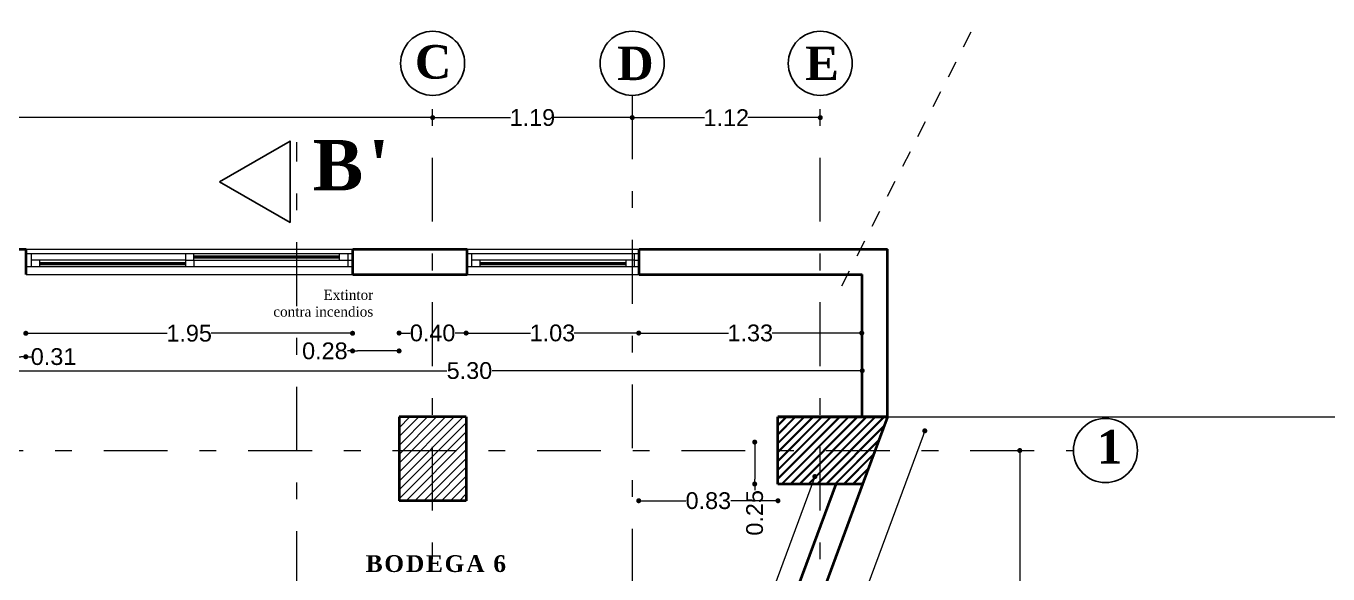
# Model space of a CAD drawing. Header units: inches. Extents: x 2908 to 3459, y -3172 to -55.
# Drawn here: x 3286.85 to 3294.62, y -165.98 to -162.71 of the extents above; entities that cross this region are included whole.
import ezdxf

# ---------------------------------------------------------------- set-up
doc = ezdxf.new("R2010")
doc.units = ezdxf.units.IN
doc.header["$MEASUREMENT"] = 0
doc.linetypes.add('ACAD_ISO03W100', pattern=[30, 12, -18])
doc.linetypes.add('DASHDOT', pattern=[25.4, 12.7, -6.35, 0, -6.35])
for name, color, linetype, lineweight in [('Capa2', 1, 'Continuous', 25), ('COTA', 1, 'Continuous', 9), ('E-EJES', 1, 'DASHDOT', 5), ('Estructura', 1, 'Continuous', 40), ('linea de linderos', 3, 'Continuous', 30), ('LINEAS DE PROYECCIÒN', 74, 'ACAD_ISO03W100', 18), ('MARCOS VENTANAS', 147, 'Continuous', 18), ('muros 2', 5, 'Continuous', 40), ('muros bajitos', 4, 'Continuous', 15)]:
    doc.layers.add(name, color=color, linetype=linetype, lineweight=lineweight)
doc.layers.add('TEXTO', color=4, linetype='Continuous')
doc.layers.add('VIDRIOS', color=130, linetype='Continuous')
doc.styles.add('Arial new', font='arial.ttf')
doc.styles.add('CONSTRUCTORA', font='times.ttf', dxfattribs={"height": 0.3})
doc.dimstyles.new('GUS', dxfattribs={"dimtxt": 0.1, "dimasz": 0.03, "dimexe": 0.05, "dimexo": 0.05, "dimgap": 0.005, "dimtad": 0, "dimzin": 1, "dimdsep": 46, "dimtxsty": 'Arial new', "dimblk": 'DOT', "dimcen": 0.01, "dimse1": 1, "dimse2": 1, "dimclrd": 1, "dimclre": 252, "dimclrt": 1, "dimaunit": 1, "dimadec": 0, "dimazin": 2, "dimtfac": 1, "dimtmove": 0, "dimatfit": 2, "dimldrblk": 'ARCHTICK', "dimfxl": 1, "dimlwd": -1, "dimlwe": -1, "dimarcsym": 1})

# ---------------------------------------------------------------- blocks, each defined once
blk = doc.blocks.new('_Dot')
at = {"color": 0, "linetype": 'ByBlock', "lineweight": -2}
blk.add_line((-0.5, 0), (-1, 0), dxfattribs=at)
at = {"color": 0, "linetype": 'ByBlock', "const_width": 0.5}
blk.add_lwpolyline([(-0.25, 0, 1), (0.25, 0, 1)], format="xyb", close=True, dxfattribs=at)
blk = doc.blocks.new('*D4469')
at = {"layer": 'COTA', "color": 1, "linetype": 'Continuous', "transparency": 16777216}
for p, q in [((3291.1951, -165.2221), (3291.1951, -165.4121)), ((3291.1951, -165.4421), (3291.1951, -165.4788))]:
    blk.add_line(p, q, dxfattribs=at)
at = {"layer": 'Defpoints', "color": 0, "transparency": 16777216}
for p in [(3291.1951, -165.1921), (3291.3341, -165.1921), (3291.3341, -165.4421)]:
    blk.add_point(p, dxfattribs=at)
at = {"layer": 'COTA', "color": 1, "transparency": 16777216, "xscale": 0.03, "yscale": 0.03, "zscale": 0.03}
for p, rotation in [((3291.1951, -165.1921), 90), ((3291.1951, -165.4421), 270)]:
    blk.add_blockref('_Dot', p, dxfattribs=dict(at, rotation=rotation))
at = {"layer": 'COTA', "color": 1, "transparency": 16777216, "insert": (3291.1951, -165.614), "char_height": 0.1, "attachment_point": 5, "rotation": 90, "style": 'Arial new'}
blk.add_mtext('0.25', dxfattribs=at)
blk = doc.blocks.new('_ArchTick')
at = {"color": 0, "linetype": 'ByBlock', "const_width": 0.15}
blk.add_lwpolyline([(-0.5, -0.5), (0.5, 0.5)], dxfattribs=at)
blk = doc.blocks.new('*D4487')
at = {"layer": 'COTA', "color": 1, "linetype": 'Continuous', "transparency": 16777216}
for p, q in [((3288.0683, -170.9933), (3288.4252, -170.9933)), ((3289.0425, -170.9933), (3288.6856, -170.9933))]:
    blk.add_line(p, q, dxfattribs=at)
at = {"layer": 'Defpoints', "color": 0, "transparency": 16777216}
for p in [(3289.0725, -142.9905), (3288.0383, -170.9933), (3289.0725, -170.9933)]:
    blk.add_point(p, dxfattribs=at)
at = {"layer": 'COTA', "color": 1, "transparency": 16777216, "xscale": 0.03, "yscale": 0.03, "zscale": 0.03, "rotation": 180}
blk.add_blockref('_Dot', (3288.0383, -170.9933), dxfattribs=at)
at = {"layer": 'COTA', "color": 1, "transparency": 16777216, "xscale": 0.03, "yscale": 0.03, "zscale": 0.03}
blk.add_blockref('_Dot', (3289.0725, -170.9933), dxfattribs=at)
at = {"layer": 'COTA', "color": 1, "transparency": 16777216, "insert": (3288.5554, -170.9933), "char_height": 0.1, "attachment_point": 5, "style": 'Arial new'}
blk.add_mtext('1.03', dxfattribs=at)
blk = doc.blocks.new('*D4488')
at = {"layer": 'COTA', "color": 1, "linetype": 'Continuous', "transparency": 16777216}
for p, q in [((3292.1998, -165.1528), (3291.0525, -168.2556)), ((3289.8111, -171.6126), (3290.9585, -168.5098))]:
    blk.add_line(p, q, dxfattribs=at)
at = {"layer": 'Defpoints', "color": 0, "transparency": 16777216}
for p in [(3291.9869, -165.0421), (3292.2102, -165.1246), (3289.5774, -171.5581)]:
    blk.add_point(p, dxfattribs=at)
at = {"layer": 'COTA', "color": 1, "transparency": 16777216, "xscale": 0.03, "yscale": 0.03, "zscale": 0.03}
for p, rotation in [((3292.2102, -165.1246), 69.70662671698605), ((3289.8007, -171.6407), 249.7066267169861)]:
    blk.add_blockref('_Dot', p, dxfattribs=dict(at, rotation=rotation))
at = {"layer": 'COTA', "color": 1, "transparency": 16777216, "insert": (3291.0055, -168.3827), "char_height": 0.1, "attachment_point": 5, "rotation": 69.70663, "style": 'Arial new'}
blk.add_mtext('6.95', dxfattribs=at)
blk = doc.blocks.new('*D4480')
at = {"layer": 'COTA', "color": 1, "linetype": 'Continuous', "transparency": 16777216}
for p, q in [((3291.5439, -165.4259), (3291.1109, -166.5967)), ((3290.5905, -168.004), (3291.0235, -166.8332))]:
    blk.add_line(p, q, dxfattribs=at)
at = {"layer": 'Defpoints', "color": 0, "transparency": 16777216}
for p in [(3291.5543, -165.3977), (3291.6785, -165.4437), (3290.7043, -168.0781)]:
    blk.add_point(p, dxfattribs=at)
at = {"layer": 'COTA', "color": 1, "transparency": 16777216, "xscale": 0.03, "yscale": 0.03, "zscale": 0.03}
for p, rotation in [((3291.5543, -165.3977), 69.7066267169996), ((3290.5801, -168.0322), 249.7066267169996)]:
    blk.add_blockref('_Dot', p, dxfattribs=dict(at, rotation=rotation))
at = {"layer": 'COTA', "color": 1, "transparency": 16777216, "insert": (3291.0672, -166.715), "char_height": 0.1, "attachment_point": 5, "rotation": 69.70663, "style": 'Arial new'}
blk.add_mtext('2.81', dxfattribs=at)
blk = doc.blocks.new('*D4750')
at = {"layer": 'COTA', "color": 1, "linetype": 'Continuous', "transparency": 16777216}
for p, q in [((3286.5643, -164.7658), (3289.3577, -164.7658)), ((3291.8069, -164.7658), (3289.6271, -164.7658))]:
    blk.add_line(p, q, dxfattribs=at)
at = {"layer": 'Defpoints', "color": 0, "transparency": 16777216}
for p in [(3291.8369, -164.7658), (3286.5343, -165.0421), (3291.8369, -165.0421)]:
    blk.add_point(p, dxfattribs=at)
at = {"layer": 'COTA', "color": 1, "transparency": 16777216, "xscale": 0.03, "yscale": 0.03, "zscale": 0.03, "rotation": 180}
blk.add_blockref('_Dot', (3286.5343, -164.7658), dxfattribs=at)
at = {"layer": 'COTA', "color": 1, "transparency": 16777216, "xscale": 0.03, "yscale": 0.03, "zscale": 0.03}
blk.add_blockref('_Dot', (3291.8369, -164.7658), dxfattribs=at)
at = {"layer": 'COTA', "color": 1, "transparency": 16777216, "insert": (3289.4924, -164.7658), "char_height": 0.1, "attachment_point": 5, "style": 'Arial new'}
blk.add_mtext('5.30', dxfattribs=at)
blk = doc.blocks.new('*D4848')
at = {"layer": 'COTA', "color": 1, "linetype": 'Continuous', "transparency": 16777216}
for p, q in [((3292.7772, -165.2721), (3292.7772, -166.6257)), ((3292.7772, -168.2486), (3292.7772, -166.895))]:
    blk.add_line(p, q, dxfattribs=at)
at = {"layer": 'Defpoints', "color": 0, "transparency": 16777216}
for p in [(3293.0976, -165.2421), (3292.7772, -168.2786), (3293.0975, -168.2786)]:
    blk.add_point(p, dxfattribs=at)
at = {"layer": 'COTA', "color": 1, "transparency": 16777216, "xscale": 0.03, "yscale": 0.03, "zscale": 0.03}
for p, rotation in [((3292.7772, -165.2421), 90), ((3292.7772, -168.2786), 270)]:
    blk.add_blockref('_Dot', p, dxfattribs=dict(at, rotation=rotation))
at = {"layer": 'COTA', "color": 1, "transparency": 16777216, "insert": (3292.7772, -166.7603), "char_height": 0.1, "attachment_point": 5, "rotation": 90, "style": 'Arial new'}
blk.add_mtext('3.04', dxfattribs=at)
blk = doc.blocks.new('*D4842')
at = {"layer": 'COTA', "color": 1, "linetype": 'Continuous', "transparency": 16777216}
for p, q in [((3283.5523, -163.2562), (3286.2622, -163.2562)), ((3289.2426, -163.2562), (3286.5327, -163.2562))]:
    blk.add_line(p, q, dxfattribs=at)
at = {"layer": 'Defpoints', "color": 0, "transparency": 16777216}
for p in [(3283.5223, -163.0391), (3289.2726, -163.0391), (3289.2726, -163.2562)]:
    blk.add_point(p, dxfattribs=at)
at = {"layer": 'COTA', "color": 1, "transparency": 16777216, "xscale": 0.03, "yscale": 0.03, "zscale": 0.03, "rotation": 180}
blk.add_blockref('_Dot', (3283.5223, -163.2562), dxfattribs=at)
at = {"layer": 'COTA', "color": 1, "transparency": 16777216, "xscale": 0.03, "yscale": 0.03, "zscale": 0.03}
blk.add_blockref('_Dot', (3289.2726, -163.2562), dxfattribs=at)
at = {"layer": 'COTA', "color": 1, "transparency": 16777216, "insert": (3286.3974, -163.2562), "char_height": 0.1, "attachment_point": 5, "style": 'Arial new'}
blk.add_mtext('5.75', dxfattribs=at)
blk = doc.blocks.new('*D4843')
at = {"layer": 'COTA', "color": 1, "linetype": 'Continuous', "transparency": 16777216}
for p, q in [((3289.3026, -163.2562), (3289.7379, -163.2562)), ((3290.4339, -163.2562), (3289.9985, -163.2562))]:
    blk.add_line(p, q, dxfattribs=at)
at = {"layer": 'Defpoints', "color": 0, "transparency": 16777216}
for p in [(3289.2726, -163.0391), (3290.4639, -163.0391), (3290.4639, -163.2562)]:
    blk.add_point(p, dxfattribs=at)
at = {"layer": 'COTA', "color": 1, "transparency": 16777216, "xscale": 0.03, "yscale": 0.03, "zscale": 0.03, "rotation": 180}
blk.add_blockref('_Dot', (3289.2726, -163.2562), dxfattribs=at)
at = {"layer": 'COTA', "color": 1, "transparency": 16777216, "xscale": 0.03, "yscale": 0.03, "zscale": 0.03}
blk.add_blockref('_Dot', (3290.4639, -163.2562), dxfattribs=at)
at = {"layer": 'COTA', "color": 1, "transparency": 16777216, "insert": (3289.8682, -163.2562), "char_height": 0.1, "attachment_point": 5, "style": 'Arial new'}
blk.add_mtext('1.19', dxfattribs=at)
blk = doc.blocks.new('*D4844')
at = {"layer": 'COTA', "color": 1, "linetype": 'Continuous', "transparency": 16777216}
for p, q in [((3290.4939, -163.2562), (3290.8955, -163.2562)), ((3291.5565, -163.2562), (3291.1548, -163.2562))]:
    blk.add_line(p, q, dxfattribs=at)
at = {"layer": 'Defpoints', "color": 0, "transparency": 16777216}
for p in [(3290.4639, -163.0391), (3291.5865, -163.0391), (3291.5865, -163.2562)]:
    blk.add_point(p, dxfattribs=at)
at = {"layer": 'COTA', "color": 1, "transparency": 16777216, "xscale": 0.03, "yscale": 0.03, "zscale": 0.03, "rotation": 180}
blk.add_blockref('_Dot', (3290.4639, -163.2562), dxfattribs=at)
at = {"layer": 'COTA', "color": 1, "transparency": 16777216, "xscale": 0.03, "yscale": 0.03, "zscale": 0.03}
blk.add_blockref('_Dot', (3291.5865, -163.2562), dxfattribs=at)
at = {"layer": 'COTA', "color": 1, "transparency": 16777216, "insert": (3291.0252, -163.2562), "char_height": 0.1, "attachment_point": 5, "style": 'Arial new'}
blk.add_mtext('1.12', dxfattribs=at)
blk = doc.blocks.new('*D4890')
at = {"layer": 'COTA', "color": 1, "linetype": 'Continuous', "transparency": 16777216}
for p, q in [((3290.5328, -165.5418), (3290.7836, -165.5418)), ((3291.3041, -165.5418), (3291.0533, -165.5418))]:
    blk.add_line(p, q, dxfattribs=at)
at = {"layer": 'Defpoints', "color": 0, "transparency": 16777216}
for p in [(3290.5028, -165.1921), (3291.3341, -165.1921), (3291.3341, -165.5418)]:
    blk.add_point(p, dxfattribs=at)
at = {"layer": 'COTA', "color": 1, "transparency": 16777216, "xscale": 0.03, "yscale": 0.03, "zscale": 0.03, "rotation": 180}
blk.add_blockref('_Dot', (3290.5028, -165.5418), dxfattribs=at)
at = {"layer": 'COTA', "color": 1, "transparency": 16777216, "xscale": 0.03, "yscale": 0.03, "zscale": 0.03}
blk.add_blockref('_Dot', (3291.3341, -165.5418), dxfattribs=at)
at = {"layer": 'COTA', "color": 1, "transparency": 16777216, "insert": (3290.9184, -165.5418), "char_height": 0.1, "attachment_point": 5, "style": 'Arial new'}
blk.add_mtext('0.83', dxfattribs=at)
blk = doc.blocks.new('*D4977')
at = {"layer": 'COTA', "color": 1, "linetype": 'Continuous', "transparency": 16777216}
for p, q in [((3286.5643, -164.6825), (3286.8144, -164.6825)), ((3286.8444, -164.6825), (3286.8847, -164.6825))]:
    blk.add_line(p, q, dxfattribs=at)
at = {"layer": 'Defpoints', "color": 0, "transparency": 16777216}
for p in [(3286.5343, -164.1916), (3286.8444, -164.1917, -3.3312), (3286.8444, -164.6825)]:
    blk.add_point(p, dxfattribs=at)
at = {"layer": 'COTA', "color": 1, "transparency": 16777216, "xscale": 0.03, "yscale": 0.03, "zscale": 0.03, "rotation": 180}
blk.add_blockref('_Dot', (3286.5343, -164.6825), dxfattribs=at)
at = {"layer": 'COTA', "color": 1, "transparency": 16777216, "xscale": 0.03, "yscale": 0.03, "zscale": 0.03}
blk.add_blockref('_Dot', (3286.8444, -164.6825), dxfattribs=at)
at = {"layer": 'COTA', "color": 1, "transparency": 16777216, "insert": (3287.0099, -164.6825), "char_height": 0.1, "attachment_point": 5, "style": 'Arial new'}
blk.add_mtext('0.31', dxfattribs=at)
blk = doc.blocks.new('*D4978')
at = {"layer": 'COTA', "color": 1, "linetype": 'Continuous', "transparency": 16777216}
for p, q in [((3289.1025, -164.5413), (3289.1379, -164.5413)), ((3289.4428, -164.5413), (3289.4073, -164.5413))]:
    blk.add_line(p, q, dxfattribs=at)
at = {"layer": 'Defpoints', "color": 0, "transparency": 16777216}
for p in [(3289.0725, -164.4416), (3289.4728, -164.4416), (3289.4728, -164.5413)]:
    blk.add_point(p, dxfattribs=at)
at = {"layer": 'COTA', "color": 1, "transparency": 16777216, "xscale": 0.03, "yscale": 0.03, "zscale": 0.03, "rotation": 180}
blk.add_blockref('_Dot', (3289.0725, -164.5413), dxfattribs=at)
at = {"layer": 'COTA', "color": 1, "transparency": 16777216, "xscale": 0.03, "yscale": 0.03, "zscale": 0.03}
blk.add_blockref('_Dot', (3289.4728, -164.5413), dxfattribs=at)
at = {"layer": 'COTA', "color": 1, "transparency": 16777216, "insert": (3289.2726, -164.5413), "char_height": 0.1, "attachment_point": 5, "style": 'Arial new'}
blk.add_mtext('0.40', dxfattribs=at)
blk = doc.blocks.new('*D4975')
at = {"layer": 'COTA', "color": 1, "linetype": 'Continuous', "transparency": 16777216}
for p, q in [((3289.5028, -164.5413), (3289.8576, -164.5413)), ((3290.4728, -164.5413), (3290.118, -164.5413))]:
    blk.add_line(p, q, dxfattribs=at)
at = {"layer": 'Defpoints', "color": 0, "transparency": 16777216}
for p in [(3289.4728, -164.1916), (3290.5028, -164.1916), (3289.4728, -164.5413)]:
    blk.add_point(p, dxfattribs=at)
at = {"layer": 'COTA', "color": 1, "transparency": 16777216, "xscale": 0.03, "yscale": 0.03, "zscale": 0.03}
for p, rotation in [((3289.4728, -164.5413), 179.9993079088709), ((3290.5028, -164.5413), 359.9993079088709)]:
    blk.add_blockref('_Dot', p, dxfattribs=dict(at, rotation=rotation))
at = {"layer": 'COTA', "color": 1, "transparency": 16777216, "insert": (3289.9878, -164.5413), "char_height": 0.1, "attachment_point": 5, "rotation": 359.99931, "style": 'Arial new'}
blk.add_mtext('1.03', dxfattribs=at)
blk = doc.blocks.new('*D4976')
at = {"layer": 'COTA', "color": 1, "linetype": 'Continuous', "transparency": 16777216}
for p, q in [((3290.5328, -164.5413), (3291.0384, -164.5413)), ((3291.8043, -164.5413), (3291.2987, -164.5413))]:
    blk.add_line(p, q, dxfattribs=at)
at = {"layer": 'Defpoints', "color": 0, "transparency": 16777216}
for p in [(3290.5028, -164.1916), (3291.8343, -164.1916, 0.0276), (3291.8343, -164.5413)]:
    blk.add_point(p, dxfattribs=at)
at = {"layer": 'COTA', "color": 1, "transparency": 16777216, "xscale": 0.03, "yscale": 0.03, "zscale": 0.03, "rotation": 180}
blk.add_blockref('_Dot', (3290.5028, -164.5413), dxfattribs=at)
at = {"layer": 'COTA', "color": 1, "transparency": 16777216, "xscale": 0.03, "yscale": 0.03, "zscale": 0.03}
blk.add_blockref('_Dot', (3291.8343, -164.5413), dxfattribs=at)
at = {"layer": 'COTA', "color": 1, "transparency": 16777216, "insert": (3291.1686, -164.5413), "char_height": 0.1, "attachment_point": 5, "style": 'Arial new'}
blk.add_mtext('1.33', dxfattribs=at)
blk = doc.blocks.new('*D4979')
at = {"layer": 'COTA', "color": 1, "linetype": 'Continuous', "transparency": 16777216}
for p, q in [((3286.8744, -164.5429), (3287.6889, -164.5429)), ((3288.7645, -164.5429), (3287.95, -164.5429))]:
    blk.add_line(p, q, dxfattribs=at)
at = {"layer": 'Defpoints', "color": 0, "transparency": 16777216}
for p in [(3286.8444, -164.1917, -3.3312), (3288.7945, -164.1916), (3288.7945, -164.5429)]:
    blk.add_point(p, dxfattribs=at)
at = {"layer": 'COTA', "color": 1, "transparency": 16777216, "xscale": 0.03, "yscale": 0.03, "zscale": 0.03, "rotation": 180}
blk.add_blockref('_Dot', (3286.8444, -164.5429), dxfattribs=at)
at = {"layer": 'COTA', "color": 1, "transparency": 16777216, "xscale": 0.03, "yscale": 0.03, "zscale": 0.03}
blk.add_blockref('_Dot', (3288.7945, -164.5429), dxfattribs=at)
at = {"layer": 'COTA', "color": 1, "transparency": 16777216, "insert": (3287.8194, -164.5429), "char_height": 0.1, "attachment_point": 5, "style": 'Arial new'}
blk.add_mtext('1.95', dxfattribs=at)
blk = doc.blocks.new('*D4980')
at = {"layer": 'COTA', "color": 1, "linetype": 'Continuous', "transparency": 16777216}
for p, q in [((3288.7945, -164.6482), (3288.7645, -164.6482)), ((3289.0425, -164.6482), (3288.8245, -164.6482))]:
    blk.add_line(p, q, dxfattribs=at)
at = {"layer": 'Defpoints', "color": 0, "transparency": 16777216}
for p in [(3288.7945, -164.1916), (3289.0725, -164.1916), (3288.7945, -164.6482)]:
    blk.add_point(p, dxfattribs=at)
at = {"layer": 'COTA', "color": 1, "transparency": 16777216, "xscale": 0.03, "yscale": 0.03, "zscale": 0.03, "rotation": 180}
blk.add_blockref('_Dot', (3288.7945, -164.6482), dxfattribs=at)
at = {"layer": 'COTA', "color": 1, "transparency": 16777216, "xscale": 0.03, "yscale": 0.03, "zscale": 0.03}
blk.add_blockref('_Dot', (3289.0725, -164.6482), dxfattribs=at)
at = {"layer": 'COTA', "color": 1, "transparency": 16777216, "insert": (3288.6295, -164.6482), "char_height": 0.1, "attachment_point": 5, "style": 'Arial new'}
blk.add_mtext('0.28', dxfattribs=at)
blk = doc.blocks.new('estructura 3')
at = {"layer": 'muros bajitos'}
h = blk.add_hatch(dxfattribs=at)
h.set_pattern_fill('ANSI31', color=256, scale=0.3, style=0)
h.set_pattern_definition([(45, (146.0397, -11.44817), (-0.0265165043, 0.0265165043), [])])
h.paths.add_polyline_path([(3421.5995, -158.1865), (3421.1992, -158.1865), (3421.1992, -158.6865), (3421.5995, -158.6865)])
h = blk.add_hatch(dxfattribs=at)
h.set_pattern_fill('ANSI31', color=256, scale=0.3, style=0)
h.set_pattern_definition([(45, (133.24934, -18.11118), (-0.0265165043, 0.0265165043), [])])
h.paths.add_polyline_path([(3424.1136, -158.1865), (3423.4608, -158.1865), (3423.4608, -158.5865), (3423.9656, -158.5865)])
at = {"ltscale": 0.02}
blk.add_line((3423.7648, -158.1865), (3423.627, -158.1865), dxfattribs=at)
at = {"layer": 'Estructura'}
for p, q in [((3421.5995, -158.1865), (3421.1992, -158.1865)), ((3421.1992, -158.1865), (3421.1992, -158.6865)), ((3421.5995, -158.1865), (3421.1992, -158.1865)), ((3421.1992, -158.1865), (3421.1992, -158.6865)), ((3421.5995, -158.1865), (3421.5995, -158.6865)), ((3421.5995, -158.1865), (3421.5995, -158.6865)), ((3423.4602, -158.1865), (3423.4608, -158.1865)), ((3423.4608, -158.5865), (3423.4608, -158.1865)), ((3423.4608, -158.5865), (3423.4608, -158.1865)), ((3424.1136, -158.1865), (3423.4608, -158.1865)), ((3424.1136, -158.1865), (3423.9656, -158.5865)), ((3424.1136, -158.1865), (3423.9656, -158.5865)), ((3423.4608, -158.3365), (3423.4608, -158.3365)), ((3423.9656, -158.5865), (3423.4608, -158.5865)), ((3423.9656, -158.5865), (3423.4608, -158.5865)), ((3421.5995, -158.6865), (3421.1992, -158.6865))]:
    blk.add_line(p, q, dxfattribs=at)

msp = doc.modelspace()

# ---------------------------------------------------------------- hatches: boundary and pattern name
at = {"layer": 'COTA'}
h = msp.add_hatch(dxfattribs=at)
h.set_pattern_fill('ANSI31', color=256, scale=0.3, style=0)
h.set_pattern_definition([(45, (1.122667, -24.966757), (-0.0265165043, 0.0265165043), [])])
h.paths.add_polyline_path([(3291.9869, -165.0421), (3291.3341, -165.0421), (3291.3341, -165.4421), (3291.839, -165.4421)])

# ---------------------------------------------------------------- linework, layer by layer
at = {"layer": 'Capa2'}
msp.add_lwpolyline([(3288.0014, -163.6384), (3288.4214, -163.8809), (3288.4214, -163.3959)], close=True, dxfattribs=at)
for centre in [(3289.2726, -162.9325), (3290.4639, -162.9325), (3291.5865, -162.9325), (3293.2888, -165.2421)]:
    msp.add_circle(centre, 0.1912, dxfattribs=at)
at = {"layer": 'COTA'}
msp.add_line((3290.5054, -164.1916, -0.0276), (3290.5054, -164.0416, -0.0276), dxfattribs=at)
msp.add_line((3290.5054, -164.1916, -0.0276), (3290.5054, -164.0416, -0.0276), dxfattribs=at)
msp.add_line((3290.5054, -164.1916, -0.0276), (3290.5054, -164.0416, -0.0276), dxfattribs=at)
at = {"layer": 'E-EJES', "ltscale": 0.03}
for p, q in [((3289.2726, -173.3588), (3289.2726, -163.1237)), ((3290.4639, -163.1237), (3290.4639, -173.3588)), ((3291.5865, -173.3588), (3291.5865, -163.1237)), ((3288.4624, -173.0003), (3288.4624, -163.4017)), ((3277.8279, -165.2421), (3293.0976, -165.2421))]:
    msp.add_line(p, q, dxfattribs=at)
at = {"layer": 'Estructura'}
for p, q in [((3291.3341, -165.4421), (3291.3341, -165.0421)), ((3291.3341, -165.4421), (3291.3341, -165.0421)), ((3291.9869, -165.0439), (3291.3341, -165.0439)), ((3291.9869, -165.0421), (3291.839, -165.4421)), ((3291.9869, -165.0421), (3291.839, -165.4421)), ((3291.839, -165.4421), (3291.3341, -165.4421)), ((3291.839, -165.4421), (3291.3341, -165.4421))]:
    msp.add_line(p, q, dxfattribs=at)
at = {"layer": 'LINEAS DE PROYECCIÒN', "ltscale": 0.003, "elevation": 9.231, "flags": 128}
msp.add_lwpolyline([(3303.1253, -151.4208), (3303.0536, -151.4603), (3298.3035, -154.7281), (3295.9189, -157.2841), (3292.9607, -161.8157), (3291.6682, -164.35)], dxfattribs=at)
at = {"layer": 'MARCOS VENTANAS'}
for p, q in [((3286.847, -164.0668, -3.3588), (3288.7971, -164.0668, -3.3588)), ((3286.877, -164.0668, -3.3588), (3286.877, -164.1468, -3.3588)), ((3286.877, -164.0668, -3.3588), (3286.877, -164.1468, -3.3588)), ((3287.797, -164.1068, -3.3588), (3286.877, -164.1068, -3.3588)), ((3286.927, -164.1068, -3.3588), (3286.927, -164.1468, -3.3588)), ((3287.797, -164.0668, -3.3588), (3287.797, -164.1068, -3.3588)), ((3287.797, -164.0668, -3.3588), (3287.797, -164.1068, -3.3588)), ((3287.797, -164.1068, -3.3588), (3287.797, -164.1468, -3.3588)), ((3287.797, -164.1068, -3.3588), (3287.847, -164.1068, -3.3588)), ((3287.797, -164.1068, -3.3588), (3287.847, -164.1068, -3.3588)), ((3287.847, -164.1068, -3.3588), (3287.847, -164.0668, -3.3588)), ((3287.847, -164.1068, -3.3588), (3288.7971, -164.1068, -3.3588)), ((3287.847, -164.1068, -3.3588), (3287.847, -164.1468, -3.3588)), ((3288.7171, -164.1068, -3.3588), (3288.7171, -164.0668, -3.3588)), ((3288.7671, -164.0668, -3.3588), (3288.7671, -164.1468, -3.3588)), ((3288.7671, -164.0668, -3.3588), (3288.7671, -164.1468, -3.3588)), ((3289.4754, -164.0666, -0.0276), (3290.5054, -164.0666, -0.0276)), ((3289.5054, -164.0666, -0.0276), (3289.5054, -164.1466, -0.0276)), ((3289.5054, -164.0666, -0.0276), (3289.5054, -164.1466, -0.0276)), ((3290.4754, -164.1066, -0.0276), (3289.5054, -164.1066, -0.0276)), ((3289.5554, -164.1066, -0.0276), (3289.5554, -164.1466, -0.0276)), ((3290.4254, -164.1066, -0.0276), (3290.4254, -164.1466, -0.0276)), ((3290.4754, -164.0666, -0.0276), (3290.4754, -164.1466, -0.0276)), ((3290.4754, -164.0666, -0.0276), (3290.4754, -164.1466, -0.0276)), ((3290.4754, -164.1066, -0.0276), (3290.5054, -164.1066, -0.0276)), ((3288.7971, -164.1468, -3.3588), (3286.847, -164.1468, -3.3588)), ((3290.5054, -164.1466, -0.0276), (3289.4754, -164.1466, -0.0276))]:
    msp.add_line(p, q, dxfattribs=at)
at = {"layer": 'muros 2'}
for p, q in [((3285.6725, -164.0416), (3286.847, -164.0416, -3.3588)), ((3286.847, -164.1917, -3.3588), (3286.847, -164.0417, -3.3588)), ((3288.797, -164.0416, -3.3588), (3289.4787, -164.0416, -2.6469)), ((3288.7971, -164.1917, -3.3588), (3288.7971, -164.0416, -3.3588)), ((3289.4788, -164.1917, -3.3588), (3289.4788, -164.0416, -3.3588)), ((3290.5054, -164.0416, -0.0276), (3291.9869, -164.0416, -0.0276)), ((3290.5054, -164.1916, -0.0276), (3290.5054, -164.0416, -0.0276)), ((3290.5054, -164.1916, -0.0276), (3290.5054, -164.0416, -0.0276)), ((3291.9869, -165.0421), (3291.9869, -164.0416)), ((3288.7971, -164.1916, -3.3588), (3289.4788, -164.1916, -2.6469)), ((3290.5054, -164.1916, -0.0276), (3291.8369, -164.1916, -0.0276)), ((3291.8369, -165.0421), (3291.8369, -164.1916)), ((3291.6785, -165.4437), (3290.7043, -168.0781)), ((3291.839, -165.4421), (3290.8642, -168.0781)), ((3291.839, -165.4421), (3290.8642, -168.0781))]:
    msp.add_line(p, q, dxfattribs=at)
at = {"layer": 'muros bajitos'}
for p, q in [((3286.847, -164.0417, -3.3588), (3288.7971, -164.0416, -3.3588)), ((3289.4788, -164.0416, -3.3588), (3290.5054, -164.0416, -0.0276)), ((3286.847, -164.1917, -3.3588), (3288.7971, -164.1917, -3.3588)), ((3289.4754, -164.1916, -0.0276), (3289.4788, -164.1916, -0.0276)), ((3289.4788, -164.1917, -3.3588), (3290.5054, -164.1916, -0.0276)), ((3291.9869, -165.0421), (3299.3856, -165.0421))]:
    msp.add_line(p, q, dxfattribs=at)
at = {"layer": 'VIDRIOS'}
for p, q in [((3286.927, -164.1218, -3.3588), (3287.797, -164.1218, -3.3588)), ((3288.7171, -164.0818, -3.3588), (3287.847, -164.0818, -3.3588)), ((3288.7171, -164.0918, -3.3588), (3287.847, -164.0918, -3.3588)), ((3289.5554, -164.1216, -0.0276), (3290.4254, -164.1216, -0.0276)), ((3286.927, -164.1318, -3.3588), (3287.797, -164.1318, -3.3588)), ((3289.5554, -164.1316, -0.0276), (3290.4254, -164.1316, -0.0276))]:
    msp.add_line(p, q, dxfattribs=at)

# ---------------------------------------------------------------- block references
at = {"layer": 'linea de linderos'}
msp.add_blockref('estructura 3', (-132.1267, -6.8556), dxfattribs=at)

# ---------------------------------------------------------------- texts
at = {"layer": 'TEXTO', "char_height": 0.2, "width": 4.725521, "attachment_point": 1, "rotation": 359.99823, "style": 'CONSTRUCTORA'}
for s, insert in [('{\\fTimes New Roman|b1|i0|c0|p18;\\T1.1;C}', (3289.1666, -162.8234)), ('{\\fTimes New Roman|b1|i0|c0|p18;\\T1.1;D }', (3290.3739, -162.8324)), ('{\\fTimes New Roman|b1|i0|c0|p18;\\T1.1;E }', (3291.4965, -162.8324)), ('{\\fTimes New Roman|b1|i0|c0|p18;\\T1.1;1}', (3293.238, -165.1202))]:
    msp.add_mtext(s, dxfattribs=dict(at, insert=insert))
at = {"layer": 'TEXTO', "attachment_point": 1, "style": 'CONSTRUCTORA'}
for s, insert, char_height, width in [("{\\fTimes New Roman|b1|i0|c0|p18;\\T1.1;B'}", (3288.5562, -163.3895), 0.3, 7.088282), ('{\\fTimes New Roman|b1|i0|c0|p18;\\T1.1;BODEGA 6}', (3288.8734, -165.8667), 0.1, 2.362761)]:
    msp.add_mtext(s, dxfattribs=dict(at, insert=insert, char_height=char_height, width=width))
at = {"layer": 'TEXTO', "insert": (3288.9181, -164.2833), "char_height": 0.06, "attachment_point": 3, "rotation": 0.00384, "style": 'CONSTRUCTORA'}
msp.add_mtext_dynamic_manual_height_columns('Extintor\\P contra incendios', width=3.563847, gutter_width=0.5, heights=[0], dxfattribs=at)

# ---------------------------------------------------------------- dimensions: what is measured, and where the dimension line sits
at = {"layer": 'COTA'}
for base, p1, p2, picture, middle in [((3289.0725, -170.9933), (3288.0383, -170.9933), (3289.0725, -142.9905), '*D4487', (3288.5554, -170.9933)), ((3289.2726, -163.2562), (3283.5223, -163.0391), (3289.2726, -163.0391), '*D4842', (3286.3974, -163.2562)), ((3290.4639, -163.2562), (3289.2726, -163.0391), (3290.4639, -163.0391), '*D4843', (3289.8682, -163.2562)), ((3291.5865, -163.2562), (3290.4639, -163.0391), (3291.5865, -163.0391), '*D4844', (3291.0252, -163.2562)), ((3288.7945, -164.5429), (3286.8444, -164.1917, -3.3312), (3288.7945, -164.1916), '*D4979', (3287.8194, -164.5429)), ((3288.7945, -164.6482), (3289.0725, -164.1916), (3288.7945, -164.1916), '*D4980', (3288.6295, -164.6482)), ((3291.8343, -164.5413), (3290.5028, -164.1916), (3291.8343, -164.1916, 0.0276), '*D4976', (3291.1686, -164.5413)), ((3291.3341, -165.5418), (3290.5028, -165.1921), (3291.3341, -165.1921), '*D4890', (3290.9184, -165.5418))]:
    dim = msp.add_linear_dim(base=base, p1=p1, p2=p2, dimstyle='GUS', dxfattribs=at)
    dim.commit()
    dim.dimension.update_dxf_attribs({"geometry": picture, "text_midpoint": middle})
for base, p1, p2, picture, middle in [((3286.8444, -164.6825), (3286.5343, -164.1916), (3286.8444, -164.1917, -3.3312), '*D4977', (3287.0099, -164.6825)), ((3291.8369, -164.7658), (3286.5343, -165.0421), (3291.8369, -165.0421), '*D4750', (3289.4924, -164.7658))]:
    dim = msp.add_linear_dim(base=base, p1=p1, p2=p2, dimstyle='GUS', dxfattribs=at)
    dim.commit()
    dim.dimension.update_dxf_attribs({"geometry": picture, "text_midpoint": middle, "dimtype": 160})
for p1, p2, distance, picture, middle in [((3290.5028, -164.1916), (3289.4728, -164.1916), 0.3498, '*D4975', (3289.9878, -164.5413)), ((3289.0725, -164.4416), (3289.4728, -164.4416), -0.0998, '*D4978', (3289.2726, -164.5413)), ((3289.5774, -171.5581), (3291.9869, -165.0421), -0.2381, '*D4488', (3291.0055, -168.3827)), ((3290.7043, -168.0781), (3291.6785, -165.4437), 0.1324, '*D4480', (3291.0672, -166.715))]:
    dim = msp.add_aligned_dim(p1=p1, p2=p2, distance=distance, dimstyle='GUS', dxfattribs=at)
    dim.commit()
    dim.dimension.update_dxf_attribs({"geometry": picture, "text_midpoint": middle})
dim = msp.add_linear_dim(base=(3291.1951, -165.1921), p1=(3291.3341, -165.4421), p2=(3291.3341, -165.1921), angle=90, dimstyle='GUS', dxfattribs=at)
dim.commit()
dim.dimension.update_dxf_attribs({"geometry": '*D4469', "text_midpoint": (3291.1951, -165.614), "dimtype": 161})
dim = msp.add_linear_dim(base=(3292.7772, -168.2786), p1=(3293.0976, -165.2421), p2=(3293.0975, -168.2786), angle=90, dimstyle='GUS', dxfattribs=at)
dim.commit()
dim.dimension.update_dxf_attribs({"geometry": '*D4848', "text_midpoint": (3292.7772, -166.7603)})

doc.saveas('drawing.dxf')
